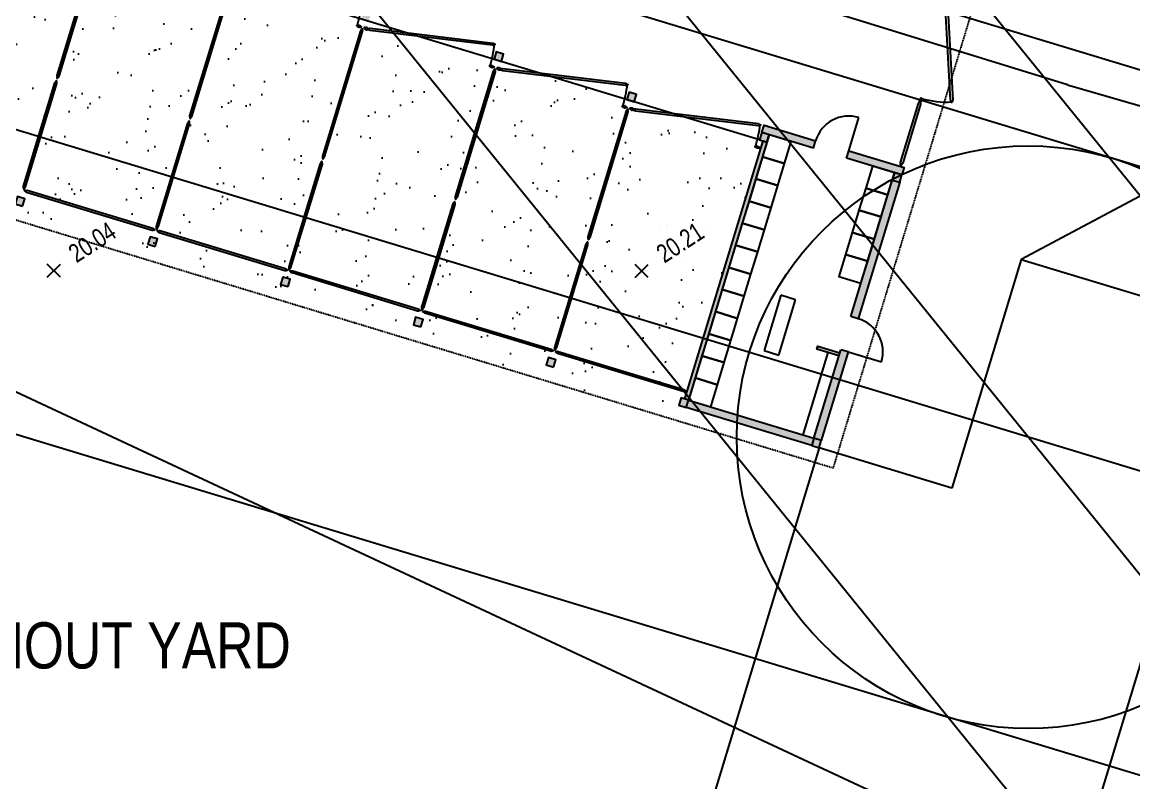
# Model space of a CAD drawing. Header units: inches. Extents: x -625442 to 34963, y -27993 to 66986.
# Drawn here: x -338284 to -337131, y 30717 to 31507 of the extents above; entities that cross this region are included whole.
import ezdxf
from ezdxf.enums import TextEntityAlignment as Align

# ---------------------------------------------------------------- set-up
doc = ezdxf.new("R2010")
doc.units = ezdxf.units.IN
doc.header["$LTSCALE"] = 0.5
doc.header["$MEASUREMENT"] = 0
doc.linetypes.add('HIDDEN', pattern=[0.375, 0.25, -0.125])
for name, color, linetype in [('0-TEXT', 30, 'Continuous'), ('A-ANNO-SYMB', 254, 'Continuous'), ('A-ANNO-TEXT', 30, 'Continuous'), ('A-BLDG-ELEV-HIDN', 252, 'HIDDEN'), ('A-DOOR', 51, 'Continuous'), ('A-ELEV-PATT-SH30', 201, 'Continuous'), ('A-FLOR-BELO-LGHT', 143, 'Continuous'), ('A-WALL-OTLN', 90, 'Continuous'), ('FENCE', 7, 'FEN_LINE'), ('OVERHEAD WIRE', 251, 'OHE_POWER_LINE'), ('P-BELOW-LIGHT', 143, 'Continuous'), ('P-FURNITURE', 201, 'Continuous'), ('SPOT ELEVATION TEXT', 252, 'Continuous')]:
    doc.layers.add(name, color=color, linetype=linetype)
doc.styles.add('1-8T', font='Arial.ttf', dxfattribs={"width": 0.8, "height": 24})
doc.styles.add('BLDG', font='IC-Romans.shx', dxfattribs={"width": 0.8})
doc.styles.add('ROMANS', font='ROMANS.SHX', dxfattribs={"height": 0.2})
doc.styles.get("Standard").update_dxf_attribs({"font": 'Arial.ttf'})
doc.linetypes.add('FEN_LINE', pattern='A,0.5,-0.2,[" X ",Standard,S=0.1,R=0,X=-0.1,Y=-0.05],-0.25', length=0.95)
doc.linetypes.add('OHE_POWER_LINE', pattern='A,0.43,["OE",ROMANS,S=0.07,R=0,X=0,Y=-0.036398],0.009979,-0.121091', length=0.56107)

# ---------------------------------------------------------------- blocks, each defined once
blk = doc.blocks.new('SPT10')
at = {"color": 0, "linetype": 'Continuous'}
for p, q in [((-0.354, -0.354), (0.354, 0.354)), ((0.354, -0.354), (-0.354, 0.354))]:
    blk.add_line(p, q, dxfattribs=at)

msp = doc.modelspace()

# ---------------------------------------------------------------- hatches: boundary and pattern name
at = {"layer": 'A-ANNO-SYMB', "ltscale": 0.5}
h = msp.add_hatch(dxfattribs=at)
h.set_pattern_fill('ANSI31', color=256, angle=163.11484956)
h.set_pattern_definition([(208.11484956, (-282631.3274, 68527.48024), (0.0589050612, -0.1102505953), [])])
h.paths.add_polyline_path([(-337244.3934, 31794.28665), (-337236.73829, 31791.96302), (-337234.41466, 31799.61813), (-337242.06977, 31801.94176)])
h.paths.add_polyline_path([(-337321.89302, 31525.19594), (-337318.06547, 31524.03413), (-337236.73829, 31791.96302), (-337240.56585, 31793.12483)])
h.paths.add_polyline_path([(-337382.1854, 31836.11206), (-337374.53029, 31833.78842), (-337372.20666, 31841.44353), (-337379.86177, 31843.76717)])
h.paths.add_polyline_path([(-337328.04421, 31518.70265), (-337320.3891, 31516.37902), (-337318.06547, 31524.03413), (-337321.89302, 31525.19594), (-337325.72058, 31526.35776)])
h.paths.add_polyline_path([(-337465.83621, 31560.52805), (-337458.1811, 31558.20442), (-337455.85747, 31565.85953), (-337463.51258, 31568.18317)])
h.paths.add_polyline_path([(-337603.62822, 31602.35346), (-337595.9731, 31600.02983), (-337593.64947, 31607.68494), (-337601.30458, 31610.00857)])
h.paths.add_polyline_path([(-337519.97741, 31877.93746), (-337512.32229, 31875.61383), (-337509.99866, 31883.26894), (-337517.65377, 31885.59257)])
h.paths.add_polyline_path([(-337657.76941, 31919.76287), (-337650.11429, 31917.43923), (-337647.79066, 31925.09434), (-337655.44577, 31927.41798)])
h.paths.add_polyline_path([(-337741.42022, 31644.17887), (-337733.76511, 31641.85523), (-337731.44147, 31649.51034), (-337739.09658, 31651.83398)])
h.paths.add_polyline_path([(-337879.21222, 31686.00427), (-337871.55711, 31683.68064), (-337869.23347, 31691.33575), (-337876.88858, 31693.65938)])
h.paths.add_polyline_path([(-337795.56141, 31961.58827), (-337787.9063, 31959.26464), (-337785.58266, 31966.91975), (-337793.23777, 31969.24338)])
h.paths.add_polyline_path([(-337933.35341, 32003.41368), (-337925.6983, 32001.09004), (-337923.37466, 32008.74515), (-337931.02977, 32011.06879)])
h.paths.add_polyline_path([(-338017.00422, 31727.82968), (-338009.34911, 31725.50604), (-338007.02547, 31733.16115), (-338014.68058, 31735.48479)])
h.paths.add_polyline_path([(-338154.79622, 31769.65508), (-338147.14111, 31767.33145), (-338144.81747, 31774.98656), (-338152.47259, 31777.31019)])
h.paths.add_polyline_path([(-338071.14541, 32045.23908), (-338063.4903, 32042.91545), (-338061.16666, 32050.57056), (-338068.82177, 32052.89419)])
h.paths.add_polyline_path([(-338208.93741, 32087.06449), (-338201.2823, 32084.74085), (-338198.95866, 32092.39597), (-338206.61378, 32094.7196)])
h.paths.add_polyline_path([(-338292.58822, 31811.48049), (-338284.93311, 31809.15685), (-338282.60947, 31816.81196), (-338290.26459, 31819.1356)])
h.paths.add_polyline_path([(-338430.38022, 31853.30589), (-338422.72511, 31850.98226), (-338420.40148, 31858.63737), (-338428.05659, 31860.961)])
h.paths.add_polyline_path([(-338346.72941, 32128.88989), (-338339.0743, 32126.56626), (-338336.75067, 32134.22137), (-338344.40578, 32136.545)])
h.paths.add_polyline_path([(-338484.52141, 32170.7153), (-338480.69386, 32169.55348), (-338476.8663, 32168.39166), (-338474.54267, 32176.04678), (-338482.19778, 32178.37041)])
h.paths.add_polyline_path([(-338565.84859, 31902.78641), (-338562.02103, 31901.62459), (-338480.69386, 32169.55348), (-338484.52141, 32170.7153)])
h.paths.add_polyline_path([(-338568.17222, 31895.1313), (-338560.51711, 31892.80766), (-338558.19348, 31900.46277), (-338565.84859, 31902.78641)])
h.paths.add_polyline_path([(-338621.61579, 31719.06374), (-338617.78824, 31717.90192), (-338613.96068, 31716.74011), (-338611.63705, 31724.39522), (-338619.29216, 31726.71885)])
h.paths.add_polyline_path([(-338702.94297, 31451.13485), (-338699.11542, 31449.97303), (-338617.78824, 31717.90192), (-338621.61579, 31719.06374)])
h.paths.add_polyline_path([(-338483.82379, 31677.23833), (-338476.16868, 31674.9147), (-338473.84505, 31682.56981), (-338481.50016, 31684.89345)])
h.paths.add_polyline_path([(-338346.03179, 31635.41293), (-338338.37668, 31633.0893), (-338336.05305, 31640.74441), (-338343.70816, 31643.06804)])
h.paths.add_polyline_path([(-338208.23979, 31593.58752), (-338200.58468, 31591.26389), (-338198.26105, 31598.919), (-338205.91616, 31601.24264)])
h.paths.add_polyline_path([(-338070.44779, 31551.76212), (-338062.79268, 31549.43849), (-338060.46905, 31557.0936), (-338068.12416, 31559.41723)])
h.paths.add_polyline_path([(-337932.65579, 31509.93671), (-337925.00068, 31507.61308), (-337922.67705, 31515.26819), (-337930.33216, 31517.59182)])
h.paths.add_polyline_path([(-337794.86379, 31468.11131), (-337787.20868, 31465.78767), (-337784.88504, 31473.44279), (-337792.54016, 31475.76642)])
h.paths.add_polyline_path([(-337657.07179, 31426.2859), (-337649.41668, 31423.96227), (-337647.09304, 31431.61738), (-337654.74816, 31433.94101)])
h.paths.add_polyline_path([(-337519.27979, 31384.4605), (-337511.62468, 31382.13686), (-337509.30104, 31389.79198), (-337516.95615, 31392.11561)])
h.paths.add_polyline_path([(-337516.95615, 31392.11561), (-337463.37038, 31375.85017), (-337461.04674, 31383.50529), (-337514.63252, 31399.77072)])
h.paths.add_polyline_path([(-337428.92238, 31365.39382), (-337371.50904, 31347.96657), (-337369.18541, 31355.62168), (-337426.59874, 31373.04893)])
h.paths.add_polyline_path([(-337381.48779, 31342.63509), (-337373.83268, 31340.31146), (-337371.50904, 31347.96657), (-337379.16415, 31350.2902)])
h.paths.add_polyline_path([(-337596.77941, 31115.36979), (-337592.95185, 31114.20797), (-337511.62468, 31382.13686), (-337515.45223, 31383.29868)])
h.paths.add_polyline_path([(-337465.1386, 31067.05109), (-337457.48349, 31064.72746), (-337455.15985, 31072.38257), (-337462.81496, 31074.7062)])
h.paths.add_polyline_path([(-337595.27549, 31106.55286), (-337465.1386, 31067.05109), (-337462.81496, 31074.7062), (-337485.7803, 31081.6771), (-337592.95185, 31114.20797)])
h.paths.add_polyline_path([(-337602.9306, 31108.8765), (-337595.27549, 31106.55286), (-337592.95185, 31114.20797), (-337596.77941, 31115.36979), (-337600.60696, 31116.53161)])
h.paths.add_polyline_path([(-337459.83377, 31167.15683), (-337436.86843, 31160.18593), (-337435.8999, 31163.37673), (-337458.86523, 31170.34764)])
h.paths.add_polyline_path([(-337740.7226, 31150.7019), (-337733.06749, 31148.37827), (-337730.74385, 31156.03338), (-337738.39897, 31158.35701)])
h.paths.add_polyline_path([(-337878.5146, 31192.52731), (-337870.85949, 31190.20367), (-337868.53586, 31197.85878), (-337876.19097, 31200.18242)])
h.paths.add_polyline_path([(-338016.3066, 31234.35271), (-338008.65149, 31232.02908), (-338006.32786, 31239.68419), (-338013.98297, 31242.00782)])
h.paths.add_polyline_path([(-338154.0986, 31276.17812), (-338146.44349, 31273.85448), (-338144.11986, 31281.5096), (-338151.77497, 31283.83323)])
h.paths.add_polyline_path([(-338291.8906, 31318.00352), (-338284.23549, 31315.67989), (-338281.91186, 31323.335), (-338289.56697, 31325.65863)])
h.paths.add_polyline_path([(-338429.6826, 31359.82893), (-338422.02749, 31357.50529), (-338419.70386, 31365.16041), (-338427.35897, 31367.48404)])
h.paths.add_polyline_path([(-338567.4746, 31401.65433), (-338559.81949, 31399.3307), (-338557.49586, 31406.98581), (-338565.15097, 31409.30944)])
h.paths.add_polyline_path([(-338705.2666, 31443.47974), (-338697.61149, 31441.1561), (-338695.28786, 31448.81122), (-338702.94297, 31451.13485)])
h.paths.add_polyline_path([(-337424.47501, 31201.01554), (-337416.8199, 31198.6919), (-337373.83268, 31340.31146), (-337381.48779, 31342.63509)])
h.paths.add_polyline_path([(-337427.27625, 31164.2439), (-337434.93136, 31166.56754), (-337462.81496, 31074.7062), (-337455.15985, 31072.38257)])
at = {"layer": 'A-ELEV-PATT-SH30', "ltscale": 0.5}
h = msp.add_hatch(dxfattribs=at)
h.set_pattern_fill('AR-SAND', color=256, scale=32, angle=253.11484956)
h.set_pattern_definition([(290.61485, (-293749.996, 79425.585), (59.585694, -15.980045), [0, -48.64, 0, -54.4, 0, -52]), (260.61485, (-293750, 79425.585), (69.96612, -80.42188), [0, -26.24, 0, -43.84, 0, -16.8]), (220.61485, (-293738.564, 79463.25), (-28.771216, -95.409007), [0, -16, 0, -57.6, 0, -75.2]), (210.61485, (-293738.56, 79463.25), (-1.06573, -100.20652), [0, -8, 0, -37.76, 0, -43.2])])
h.paths.add_polyline_path([(-337603.75031, 31092.40446), (-338706.08632, 31427.0077), (-338617.78824, 31717.90192), (-337515.45223, 31383.29868)])

# ---------------------------------------------------------------- linework, layer by layer
at = {"layer": '0-TEXT', "ltscale": 0.5}
for p, q in [((-337497.19857, 31223.09006), (-337514.62582, 31165.67672)), ((-337499.3156, 31161.02946), (-337481.88834, 31218.44279)), ((-337481.88834, 31218.44279), (-337497.19857, 31223.09006)), ((-337514.62582, 31165.67672), (-337499.3156, 31161.02946)), ((-337448.3511, 31163.67138), (-337474.29763, 31078.19165))]:
    msp.add_line(p, q, dxfattribs=at)
for points in [[(-337493.30661, 31359.85574), (-337486.33571, 31382.82107), (-337509.30104, 31389.79198), (-337516.27194, 31366.82664)], [(-337500.27751, 31336.89041), (-337493.30661, 31359.85574), (-337516.27194, 31366.82664), (-337523.24285, 31343.86131)], [(-337386.13505, 31327.32487), (-337379.16415, 31350.2902), (-337402.12949, 31357.2611), (-337409.10039, 31334.29577)], [(-337507.24841, 31313.92507), (-337500.27751, 31336.89041), (-337523.24285, 31343.86131), (-337530.21375, 31320.89598)], [(-337393.10596, 31304.35954), (-337386.13505, 31327.32487), (-337409.10039, 31334.29577), (-337416.07129, 31311.33044)], [(-337514.21931, 31290.95974), (-337507.24841, 31313.92507), (-337530.21375, 31320.89598), (-337537.18465, 31297.93064)], [(-337400.07686, 31281.3942), (-337393.10596, 31304.35954), (-337416.07129, 31311.33044), (-337423.04219, 31288.3651)], [(-337521.19021, 31267.99441), (-337514.21931, 31290.95974), (-337537.18465, 31297.93064), (-337544.15555, 31274.96531)], [(-337407.04776, 31258.42887), (-337400.07686, 31281.3942), (-337423.04219, 31288.3651), (-337430.01309, 31265.39977)], [(-337528.16112, 31245.02907), (-337521.19021, 31267.99441), (-337544.15555, 31274.96531), (-337551.12645, 31251.99997)], [(-337414.01866, 31235.46354), (-337407.04776, 31258.42887), (-337430.01309, 31265.39977), (-337436.98399, 31242.43444)], [(-337535.13202, 31222.06374), (-337528.16112, 31245.02907), (-337551.12645, 31251.99997), (-337558.09735, 31229.03464)], [(-337542.10292, 31199.09841), (-337535.13202, 31222.06374), (-337558.09735, 31229.03464), (-337565.06825, 31206.06931)], [(-337549.07382, 31176.13307), (-337542.10292, 31199.09841), (-337565.06825, 31206.06931), (-337572.03915, 31183.10397)], [(-337556.04472, 31153.16774), (-337549.07382, 31176.13307), (-337572.03915, 31183.10397), (-337579.01005, 31160.13864)], [(-337563.01562, 31130.20241), (-337556.04472, 31153.16774), (-337579.01005, 31160.13864), (-337585.98095, 31137.17331)], [(-337569.98652, 31107.23707), (-337563.01562, 31130.20241), (-337585.98095, 31137.17331), (-337592.95185, 31114.20797)]]:
    msp.add_lwpolyline(points, close=True, dxfattribs=at)
at = {"layer": 'A-BLDG-ELEV-HIDN', "ltscale": 0.5}
for p, q in [((-337210.62961, 31809.11927), (-337442.99298, 31043.60815)), ((-337442.99298, 31043.60815), (-338729.05165, 31433.9786))]:
    msp.add_line(p, q, dxfattribs=at)
at = {"layer": 'A-DOOR', "ltscale": 0.5}
for p, q in [((-337426.59874, 31373.04893), (-337416.14239, 31407.49693)), ((-337427.27625, 31164.2439), (-337392.82825, 31153.78755))]:
    msp.add_line(p, q, dxfattribs=at)
for centre, start, end in [((-337426.59874, 31373.04893), 73.11484956, 163.11484956), ((-337427.27625, 31164.2439), 343.11484956, 73.11484956)]:
    msp.add_arc(centre, 36, start, end, dxfattribs=at)
at = {"layer": 'A-FLOR-BELO-LGHT', "ltscale": 0.5}
msp.add_line((-337519.27979, 31384.4605), (-338613.96068, 31716.74011), dxfattribs=at)
at = {"layer": 'A-WALL-OTLN', "ltscale": 0.5}
for p, q in [((-337463.37038, 31375.85017), (-337461.04674, 31383.50529)), ((-337428.92238, 31365.39382), (-337426.59874, 31373.04893)), ((-337416.8199, 31198.6919), (-337424.47501, 31201.01554)), ((-337427.27625, 31164.2439), (-337434.93136, 31166.56754))]:
    msp.add_line(p, q, dxfattribs=at)
for points in [[(-337787.20868, 31465.78767), (-337784.88504, 31473.44279), (-337792.54016, 31475.76642), (-337794.86379, 31468.11131)], [(-337649.41668, 31423.96227), (-337647.09304, 31431.61738), (-337654.74816, 31433.94101), (-337657.07179, 31426.2859)], [(-337511.62468, 31382.13686), (-337509.30104, 31389.79198), (-337516.95615, 31392.11561), (-337519.27979, 31384.4605)], [(-337596.77941, 31115.36979), (-337515.45223, 31383.29868), (-337511.62468, 31382.13686), (-337592.95185, 31114.20797)], [(-337373.83268, 31340.31146), (-337371.50904, 31347.96657), (-337379.16415, 31350.2902), (-337381.48779, 31342.63509)], [(-338284.23549, 31315.67989), (-338281.91186, 31323.335), (-338289.56697, 31325.65863), (-338291.8906, 31318.00352)], [(-338146.44349, 31273.85448), (-338144.11986, 31281.5096), (-338151.77497, 31283.83323), (-338154.0986, 31276.17812)], [(-338008.65149, 31232.02908), (-338006.32786, 31239.68419), (-338013.98297, 31242.00782), (-338016.3066, 31234.35271)], [(-337870.85949, 31190.20367), (-337868.53586, 31197.85878), (-337876.19097, 31200.18242), (-337878.5146, 31192.52731)], [(-337733.06749, 31148.37827), (-337730.74385, 31156.03338), (-337738.39897, 31158.35701), (-337740.7226, 31150.7019)], [(-337595.27549, 31106.55286), (-337592.95185, 31114.20797), (-337600.60696, 31116.53161), (-337602.9306, 31108.8765)], [(-337457.48349, 31064.72746), (-337455.15985, 31072.38257), (-337462.81496, 31074.7062), (-337465.1386, 31067.05109)]]:
    msp.add_lwpolyline(points, close=True, dxfattribs=at)
for points in [[(-337463.37038, 31375.85017), (-337516.95615, 31392.11561), (-337514.63252, 31399.77072), (-337461.04674, 31383.50529)], [(-337426.59874, 31373.04893), (-337369.18541, 31355.62168), (-337371.50904, 31347.96657), (-337428.92238, 31365.39382)], [(-337424.47501, 31201.01554), (-337381.48779, 31342.63509), (-337373.83268, 31340.31146), (-337416.8199, 31198.6919)], [(-337436.86843, 31160.18593), (-337459.83377, 31167.15683), (-337458.86523, 31170.34764), (-337435.8999, 31163.37673)], [(-337427.27625, 31164.2439), (-337455.15985, 31072.38257), (-337462.81496, 31074.7062), (-337434.93136, 31166.56754)], [(-337592.95185, 31114.20797), (-337462.81496, 31074.7062), (-337465.1386, 31067.05109), (-337595.27549, 31106.55286)]]:
    msp.add_lwpolyline(points, dxfattribs=at)
at = {"layer": 'DEFPOINTS'}
for p, q in [((-330232.80579, 22816.15856), (-341882.06131, 37201.33011)), ((-330425.45724, 22660.14749), (-342074.71277, 37045.31904)), ((-330618.1087, 22504.13642), (-342267.36422, 36889.30797)), ((-328337.03464, 28789.57021), (-343290.05203, 33328.41142)), ((-328364.91824, 28697.70888), (-343317.93563, 33236.55009)), ((-328450.78833, 28407.69444), (-343403.80572, 32946.53565)), ((-328536.65843, 28117.67999), (-343489.67582, 32656.5212))]:
    msp.add_line(p, q, dxfattribs=at)
msp.add_circle((-337240.46794, 31075.71514), 302.48601, dxfattribs=at)
at = {"layer": 'FENCE'}
for points in [[(-337199.83786, 31441.40899), (-339064.13212, 32017.31391), (-339926.16426, 32283.13143)], [(-337199.83786, 31441.40899), (-336213.42122, 31156.47529)]]:
    msp.add_lwpolyline(points, dxfattribs=at)
at = {"layer": 'OVERHEAD WIRE'}
msp.add_lwpolyline([(-336603.2799, 30334.37478), (-339965.50712, 31904.49087), (-338238.50498, 36464.53545), (-337892.33383, 41118.22265), (-337570.38244, 45371.53407)], dxfattribs=at)
at = {"layer": 'P-BELOW-LIGHT'}
for p, q in [((-336788.63658, 31505.45846), (-337247.65884, 31260.2105)), ((-336788.63658, 31505.45846), (-337247.65884, 31260.2105)), ((-337247.65884, 31260.2105), (-337319.69149, 31022.90205)), ((-337247.65884, 31260.2105), (-337018.00551, 31190.50149)), ((-337018.00551, 31190.50149), (-337358.31334, 30069.37195)), ((-337457.48349, 31064.72746), (-337725.75868, 30180.90637)), ((-337319.69149, 31022.90205), (-337457.48349, 31064.72746))]:
    msp.add_line(p, q, dxfattribs=at)
at = {"layer": 'P-FURNITURE', "ltscale": 0.5, "flags": 128}
for points in [[(-338246.28949, 31450.40392), (-338206.75638, 31580.64405, 0.2506464417), (-338206.97506, 31581.74269), (-338206.82454, 31582.80691, 0.8565738161), (-338207.77008, 31583.09392), (-338208.23652, 31582.12559, 0.2506464418), (-338209.02899, 31581.33388), (-338248.5621, 31451.09374, 0.2506464418), (-338248.34343, 31449.9951), (-338248.49394, 31448.93088, 0.8565738161), (-338247.54841, 31448.64387), (-338247.08197, 31449.6122, 0.2506464417)], [(-338108.49749, 31408.57851), (-338068.96438, 31538.81864, 0.2506464417), (-338069.18306, 31539.91729), (-338069.03254, 31540.9815, 0.8565738161), (-338069.97807, 31541.26851), (-338070.44452, 31540.30019, 0.2506464418), (-338071.23699, 31539.50847), (-338110.7701, 31409.26834, 0.2506464418), (-338110.55143, 31408.16969), (-338110.70194, 31407.10548, 0.8565738161), (-338109.75641, 31406.81847), (-338109.28997, 31407.78679, 0.2506464417)], [(-337970.71046, 31366.73674), (-337931.17735, 31496.97687, 0.2506464417), (-337931.39602, 31498.07551), (-337931.24551, 31499.13973, 0.8565738161), (-337932.19104, 31499.42674), (-337932.65748, 31498.45841, 0.2506464418), (-337933.44996, 31497.66669), (-337972.98307, 31367.42656, 0.2506464418), (-337972.7644, 31366.32792), (-337972.91491, 31365.2637, 0.8565738161), (-337971.96938, 31364.97669), (-337971.50293, 31365.94502, 0.2506464417)], [(-337796.10422, 31484.95207, -0.2506464417), (-337795.18692, 31484.30911), (-337794.15231, 31484.0179, -0.8565738161), (-337794.27077, 31483.03689), (-337795.34496, 31483.00032, -0.2506464418), (-337796.38894, 31482.59419), (-337923.67476, 31497.964, -0.2506464418), (-337924.59206, 31498.60696), (-337925.62667, 31498.89816, -0.8565738161), (-337925.50821, 31499.87917), (-337924.43402, 31499.91574, -0.2506464417), (-337923.39004, 31500.32187)], [(-337658.30974, 31443.13485, -0.2506464417), (-337657.39243, 31442.49189), (-337656.35783, 31442.20068, -0.8565738161), (-337656.47628, 31441.21967), (-337657.55047, 31441.1831, -0.2506464418), (-337658.59445, 31440.77697), (-337785.88027, 31456.14678, -0.2506464418), (-337786.79758, 31456.78973), (-337787.83218, 31457.08094, -0.8565738161), (-337787.71373, 31458.06195), (-337786.63954, 31458.09852, -0.2506464417), (-337785.59556, 31458.50465)], [(-337832.91597, 31324.91951), (-337793.38286, 31455.15965, 0.2506464417), (-337793.60154, 31456.25829), (-337793.45102, 31457.32251, 0.8565738161), (-337794.39656, 31457.60952), (-337794.863, 31456.64119, 0.2506464418), (-337795.65548, 31455.84947), (-337835.18858, 31325.60934, 0.2506464418), (-337834.96991, 31324.5107), (-337835.12043, 31323.44648, 0.8565738161), (-337834.17489, 31323.15947), (-337833.70845, 31324.1278, 0.2506464417)], [(-338281.144, 31335.57725), (-338248.58179, 31442.85205, 0.2506464417), (-338248.80046, 31443.95069), (-338248.64995, 31445.01491, 0.8565738161), (-338249.59548, 31445.30192), (-338250.06192, 31444.33359, 0.2506464418), (-338250.8544, 31443.54187), (-338283.41661, 31336.26708, 0.2506464418), (-338283.19793, 31335.16843), (-338283.34845, 31334.10421, 0.8565738161), (-338282.40291, 31333.81721), (-338281.93647, 31334.78553, 0.2506464417)], [(-337695.12149, 31283.10229), (-337655.58838, 31413.34243, 0.2506464417), (-337655.80705, 31414.44107), (-337655.65654, 31415.50529, 0.8565738161), (-337656.60207, 31415.7923), (-337657.06851, 31414.82397, 0.2506464418), (-337657.86099, 31414.03225), (-337697.3941, 31283.79212, 0.2506464418), (-337697.17542, 31282.69348), (-337697.32594, 31281.62926, 0.8565738161), (-337696.38041, 31281.34225), (-337695.91396, 31282.31057, 0.2506464417)], [(-337520.51525, 31401.31763, -0.2506464417), (-337519.59795, 31400.67467), (-337518.56334, 31400.38346, -0.8565738161), (-337518.6818, 31399.40245), (-337519.75599, 31399.36588, -0.2506464418), (-337520.79997, 31398.95975), (-337648.08579, 31414.32956, -0.2506464418), (-337649.00309, 31414.97251), (-337650.0377, 31415.26372, -0.8565738161), (-337649.91924, 31416.24473), (-337648.84505, 31416.2813, -0.2506464417), (-337647.80107, 31416.68743)], [(-338143.35199, 31293.75184), (-338110.78979, 31401.02664, 0.2506464417), (-338111.00846, 31402.12529), (-338110.85795, 31403.1895, 0.8565738161), (-338111.80348, 31403.47651), (-338112.26992, 31402.50819, 0.2506464418), (-338113.0624, 31401.71647), (-338145.62461, 31294.44167, 0.2506464418), (-338145.40593, 31293.34303), (-338145.55645, 31292.27881, 0.8565738161), (-338144.61091, 31291.9918), (-338144.14447, 31292.96012, 0.2506464417)], [(-338005.56496, 31251.91007), (-337973.00275, 31359.18487, 0.2506464417), (-337973.22143, 31360.28351), (-337973.07091, 31361.34773, 0.8565738161), (-337974.01645, 31361.63473), (-337974.48289, 31360.66641, 0.2506464418), (-337975.27537, 31359.87469), (-338007.83757, 31252.5999, 0.2506464418), (-338007.6189, 31251.50125), (-338007.76942, 31250.43703, 0.8565738161), (-338006.82388, 31250.15003), (-338006.35744, 31251.11835, 0.2506464417)], [(-338149.06298, 31292.61146, -0.2506464417), (-338148.27126, 31291.81898), (-338147.30294, 31291.35254, -0.8565738161), (-338147.58995, 31290.40701), (-338148.65417, 31290.55752, -0.2506464418), (-338149.75281, 31290.33885), (-338279.99294, 31329.87196, -0.2506464418), (-338280.78466, 31330.66444), (-338281.75299, 31331.13088, -0.8565738161), (-338281.46598, 31332.07641), (-338280.40176, 31331.9259, -0.2506464417), (-338279.30312, 31332.14457)], [(-337867.77048, 31210.09285), (-337835.20827, 31317.36764, 0.2506464417), (-337835.42694, 31318.46629), (-337835.27643, 31319.53051, 0.8565738161), (-337836.22196, 31319.81751), (-337836.6884, 31318.84919, 0.2506464418), (-337837.48088, 31318.05747), (-337870.04309, 31210.78268, 0.2506464418), (-337869.82441, 31209.68403), (-337869.97493, 31208.61981, 0.8565738161), (-337869.0294, 31208.33281), (-337868.56295, 31209.30113, 0.2506464417)], [(-338011.27098, 31250.78606, -0.2506464417), (-338010.47926, 31249.99358), (-338009.51094, 31249.52714, -0.8565738161), (-338009.79795, 31248.5816), (-338010.86217, 31248.73212, -0.2506464418), (-338011.96081, 31248.51344), (-338142.20094, 31288.04655, -0.2506464418), (-338142.99266, 31288.83903), (-338143.96098, 31289.30547, -0.8565738161), (-338143.67398, 31290.25101), (-338142.60976, 31290.10049, -0.2506464417), (-338141.51111, 31290.31917)], [(-337729.97599, 31168.27563), (-337697.41378, 31275.55042, 0.2506464417), (-337697.63246, 31276.64907), (-337697.48194, 31277.71329, 0.8565738161), (-337698.42748, 31278.00029), (-337698.89392, 31277.03197, 0.2506464418), (-337699.6864, 31276.24025), (-337732.2486, 31168.96546, 0.2506464418), (-337732.02993, 31167.86681), (-337732.18045, 31166.80259, 0.8565738161), (-337731.23491, 31166.51559), (-337730.76847, 31167.48391, 0.2506464417)], [(-337873.48395, 31208.94428, -0.2506464417), (-337872.69223, 31208.1518), (-337871.72391, 31207.68536, -0.8565738161), (-337872.01092, 31206.73983), (-337873.07514, 31206.89034, -0.2506464418), (-337874.17378, 31206.67167), (-338004.41391, 31246.20478, -0.2506464418), (-338005.20563, 31246.99725), (-338006.17395, 31247.4637, -0.8565738161), (-338005.88694, 31248.40923), (-338004.82273, 31248.25872, -0.2506464417), (-338003.72408, 31248.47739)], [(-337735.68947, 31167.12706, -0.2506464417), (-337734.89775, 31166.33458), (-337733.92943, 31165.86814, -0.8565738161), (-337734.21643, 31164.92261), (-337735.28065, 31165.07312, -0.2506464418), (-337736.3793, 31164.85445), (-337866.61943, 31204.38756, -0.2506464418), (-337867.41115, 31205.18003), (-337868.37947, 31205.64648, -0.8565738161), (-337868.09246, 31206.59201), (-337867.02824, 31206.4415, -0.2506464417), (-337865.9296, 31206.66017)], [(-337597.89498, 31125.30984, -0.2506464417), (-337597.10326, 31124.51736), (-337596.13494, 31124.05092, -0.8565738161), (-337596.42195, 31123.10539), (-337597.48617, 31123.2559, -0.2506464418), (-337598.58481, 31123.03723), (-337728.82494, 31162.57034, -0.2506464418), (-337729.61666, 31163.36281), (-337730.58498, 31163.82926, -0.8565738161), (-337730.29797, 31164.77479), (-337729.23376, 31164.62428, -0.2506464417), (-337728.13511, 31164.84295)]]:
    msp.add_lwpolyline(points, format="xyb", close=True, dxfattribs=at)
at = {"layer": 'P-FURNITURE', "ltscale": 0.5}
for points in [[(-337319.18062, 31424.76272), (-337319.28775, 31423.69327, -0.8565738161), (-337320.27442, 31423.63957), (-337320.49697, 31424.69109, -0.2506464418), (-337321.07821, 31425.64869), (-337325.86578, 31513.62641, -0.2506464418), (-337325.39188, 31514.64143), (-337325.28476, 31515.71089, -0.8565738161), (-337324.29808, 31515.76458), (-337324.07554, 31514.71306, -0.2506464417), (-337323.49429, 31513.75546), (-337318.70672, 31425.77774, -0.2506464417)], [(-337370.733, 31360.20633, -0.2506464417), (-337371.52547, 31359.41461), (-337371.99191, 31358.44629, -0.8565738161), (-337372.93745, 31358.7333), (-337372.78693, 31359.79752, -0.2506464418), (-337373.00561, 31360.89616), (-337354.3852, 31422.24029, -0.2506464418), (-337353.59272, 31423.03201), (-337353.12628, 31424.00033, -0.8565738161), (-337352.18075, 31423.71333), (-337352.33126, 31422.64911, -0.2506464417), (-337352.11259, 31421.55046)]]:
    msp.add_lwpolyline(points, format="xyb", close=True, dxfattribs=at)
at = {"layer": 'P-FURNITURE', "ltscale": 0.5, "flags": 128}
for points in [[(-337935.27529, 31501.13041, -0.2496291565), (-337936.0639, 31501.92032), (-337937.0365, 31502.38546, -0.8565738161), (-337936.74949, 31503.33099), (-337935.68528, 31503.18048, -0.2517319685), (-337934.58289, 31503.40224, -0.2506464417), (-337933.79117, 31502.60976), (-337932.82285, 31502.14332, -0.8565738161), (-337933.10986, 31501.19779), (-337934.17407, 31501.3483, -0.2506464418), (-337935.27272, 31501.12963)], [(-337927.72325, 31498.82019, 0.2496291565), (-337926.62861, 31499.03846), (-337925.56156, 31498.88448, 0.8565738161), (-337925.27455, 31499.83001), (-337926.24287, 31500.29645, 0.2517319685), (-337927.03599, 31501.09357, 0.2506464417), (-337928.13463, 31500.8749), (-337929.19885, 31501.02541, 0.8565738161), (-337929.48586, 31500.07988), (-337928.51754, 31499.61344, 0.2506464418), (-337927.72582, 31498.82096)], [(-337797.48825, 31459.28864, -0.2496291565), (-337798.27687, 31460.07855), (-337799.24947, 31460.54368, -0.8565738161), (-337798.96246, 31461.48922), (-337797.89824, 31461.3387, -0.2517319685), (-337796.79586, 31461.56046, -0.2506464417), (-337796.00414, 31460.76799), (-337795.03582, 31460.30155, -0.8565738161), (-337795.32282, 31459.35601), (-337796.38704, 31459.50653, -0.2506464418), (-337797.48569, 31459.28785)], [(-337789.92876, 31457.00297, 0.2496291565), (-337788.83413, 31457.22123), (-337787.76707, 31457.06726, 0.8565738161), (-337787.48007, 31458.01279), (-337788.44839, 31458.47923, 0.2517319685), (-337789.2415, 31459.27635, 0.2506464417), (-337790.34015, 31459.05768), (-337791.40436, 31459.20819, 0.8565738161), (-337791.69137, 31458.26266), (-337790.72305, 31457.79622, 0.2506464418), (-337789.93133, 31457.00374)], [(-337353.23827, 31426.0188, -0.2496291565), (-337352.44836, 31426.80741), (-337351.98322, 31427.78001, -0.8565738161), (-337351.03769, 31427.493), (-337351.1882, 31426.42879, -0.2517319685), (-337350.96644, 31425.3264, -0.2506464417), (-337351.75892, 31424.53468), (-337352.22536, 31423.56636, -0.8565738161), (-337353.17089, 31423.85337), (-337353.02038, 31424.91758, -0.2506464418), (-337353.23905, 31426.01623)], [(-337659.69377, 31417.47142, -0.2496291565), (-337660.48238, 31418.26133), (-337661.45498, 31418.72646, -0.8565738161), (-337661.16798, 31419.672), (-337660.10376, 31419.52148, -0.2517319685), (-337659.00137, 31419.74324, -0.2506464417), (-337658.20965, 31418.95077), (-337657.24133, 31418.48433, -0.8565738161), (-337657.52834, 31417.53879), (-337658.59256, 31417.68931, -0.2506464418), (-337659.6912, 31417.47063)], [(-337652.13428, 31415.18575, 0.2496291565), (-337651.03964, 31415.40401), (-337649.97259, 31415.25004, 0.8565738161), (-337649.68558, 31416.19557), (-337650.6539, 31416.66201, 0.2517319685), (-337651.44702, 31417.45913, 0.2506464417), (-337652.54566, 31417.24046), (-337653.60988, 31417.39097, 0.8565738161), (-337653.89689, 31416.44544), (-337652.92857, 31415.979, 0.2506464418), (-337652.13685, 31415.18652)], [(-337521.89928, 31375.6542, -0.2496291565), (-337522.68789, 31376.44411), (-337523.6605, 31376.90924, -0.8565738161), (-337523.37349, 31377.85478), (-337522.30927, 31377.70426, -0.2517319685), (-337521.20689, 31377.92602, -0.2506464417), (-337520.41517, 31377.13355), (-337519.44685, 31376.66711, -0.8565738161), (-337519.73385, 31375.72157), (-337520.79807, 31375.87209, -0.2506464418), (-337521.89672, 31375.65341)]]:
    msp.add_lwpolyline(points, format="xyb", dxfattribs=at)
at = {"layer": 'P-FURNITURE', "ltscale": 0.5}
for centre, radius, start, end in [((-338063.27857, 31541.22132), 132.15647, 342.89563341, 353.33429448), ((-337925.49154, 31499.37955), 132.15647, 342.89563341, 353.33429448), ((-337787.69705, 31457.56233), 132.15647, 342.89563341, 353.33429448), ((-337324.78725, 31515.66105), 92.05395, 253.42575459, 272.79976878), ((-337649.90257, 31415.74511), 132.15647, 342.89563341, 353.33429448)]:
    msp.add_arc(centre, radius, start, end, dxfattribs=at)

# ---------------------------------------------------------------- block references
at = {"layer": 'SPOT ELEVATION TEXT', "xscale": 19.2, "yscale": 19.2, "zscale": 19.2}
for p in [(-338251.73775, 31248.56244), (-337641.62403, 31248.23663)]:
    msp.add_blockref('SPT10', p, dxfattribs=at)

# ---------------------------------------------------------------- texts
at = {"layer": 'A-ANNO-TEXT', "ltscale": 0.5, "style": '1-8T', "width": 0.8}
msp.add_text('TURNOUT YARD', height=48, dxfattribs=at).set_placement((-338431.84745, 30835.56576))
at = {"layer": 'SPOT ELEVATION TEXT', "style": 'BLDG', "width": 0.8}
for s, p in [('20.04', (-338206.62557, 31270.16226)), ('20.21', (-337596.51186, 31269.83644))]:
    msp.add_text(s, height=19.2, rotation=33, dxfattribs=at).set_placement(p, align=Align.CENTER)

doc.saveas('drawing.dxf')
